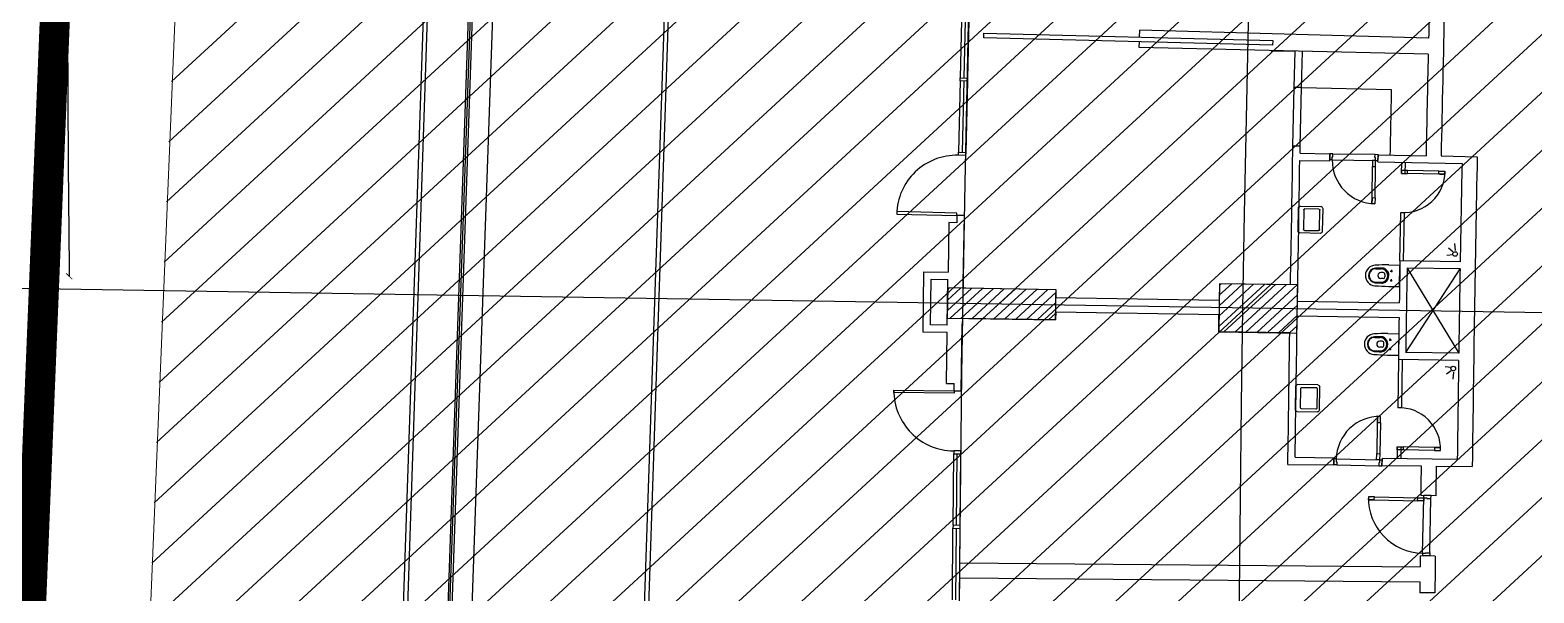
# Model space of a CAD drawing. Extents: x -678889171 to 586587, y -792238163 to 335485.
# Drawn here: x -678799404 to -678774428, y -792041371 to -792032025 of the extents above; entities that cross this region are included whole.
import ezdxf
from ezdxf.enums import TextEntityAlignment as Align

# ---------------------------------------------------------------- set-up
doc = ezdxf.new("R2010")
doc.units = 0
doc.header["$MEASUREMENT"] = 0
doc.layers.get('0').update_dxf_attribs({"color": 8})
for name, color, linetype in [('A-FLOR-PATT', 252, 'Continuous'), ('A-SITE-PATT', 252, 'Continuous'), ('A-WALL', 252, 'Continuous')]:
    doc.layers.add(name, color=color, linetype=linetype)
for name, color, linetype, lineweight in [('BASEMENT3 LAYOUT$0$A-TABL-TEXT', 252, 'Continuous', 30), ('BASEMENT3 LAYOUT$0$HATCH6', 252, 'Continuous', 15), ('BASEMENT3 LAYOUT$0$HATCH7', 252, 'Continuous', 15)]:
    doc.layers.add(name, color=color, linetype=linetype, lineweight=lineweight)
doc.styles.add('Ground floor Towers$0$$Bas01-Rname$0$EN-SC', font='swissc.ttf')
doc.styles.add('Ground floor Towers$0$$Bas01-Rname$0$EN-SCL', font='swisscl.ttf')
doc.styles.add('Ground floor Towers$0$04-Ground Floor$0$V2-lower ground$0$LEVEL  FOR LICENSE LOWER GR$0$$LG- LEVEL$0$AR-SR', font='sarb.shx')

# ---------------------------------------------------------------- blocks, each defined once
blk = doc.blocks.new('A$C61C61320')
at = {"layer": 'BASEMENT3 LAYOUT$0$HATCH7'}
h = blk.add_hatch(dxfattribs=at)
h.set_pattern_fill('JIS_WOOD', color=256, scale=1000, style=0)
h.set_pattern_definition([(45, (-95575.72641586163, -175160.5677797335), (-499.9999991609842, 499.9999991609843), [])])
edge = h.paths.add_edge_path()
edge.add_line((-93671.42387769371, -154054.9431899884), (-93352.28011348587, -174711.9075518902))
edge.add_line((-93352.28011348587, -174711.9075518902), (-49398.28305342048, -174321.9428492732))
edge.add_arc((-49194.7644366367, -173977.2776182104), 400.2673467584944, 239.4389137010584, 436.7722825904112)
edge.add_line((-49103.17453308101, -173587.6300358392), (-49353.17453308101, -169321.0603725039))
edge.add_arc((765187.6152318742, -69570.4512780355), 820625.9088071947, 178.5717505264322, 186.9818142228341, ccw=False)
edge.add_line((-55183.34322072996, -49116.28952082794), (-86992.42594180122, -47875.38068783496))
edge.add_line((-86992.42594180116, -47875.38068783496), (-86999.8191618316, -136404.81269691))
edge.add_line((-86999.81916183163, -136404.81269691), (-87007.19406194473, -152784.6622732603))
edge.add_line((-87007.19406194473, -152784.6622732603), (-93671.42387769371, -154054.9431899884))
at = {"layer": 'BASEMENT3 LAYOUT$0$A-TABL-TEXT', "const_width": 500}
blk.add_lwpolyline([(-88972.05171104963, 22775.97554144054), (13087.40149203665, 22211.71815820993), (12977.94017466274, -133203.5437077869), (15397.77637988678, -244279.008176838), (7656.957292334409, -250604.5168011433), (-62676.49176812707, -239864.7054035134), (-80695.52998699364, -235653.5139011407), (-118847.6494075342, -234162.0357504327), (-129624.8318891085, -222084.4801378573), (-129624.8318891085, -153058.7582305309), (-104567.4960696057, -152628.6520064768), (-88972.05156734609, -151257.049707202)], close=True, dxfattribs=at)
at = {"layer": 'BASEMENT3 LAYOUT$0$HATCH6'}
blk.add_line((-87007.19406194473, -152785.2838427984), (-86972.05156583316, -74732.86398215502), dxfattribs=at)
blk = doc.blocks.new('2')
at = {"layer": 'BASEMENT3 LAYOUT$0$A-TABL-TEXT', "const_width": 500}
blk.add_lwpolyline([(28948.80459054373, 254973.3362460719), (131008.25779363, 254409.0788628413), (130898.7964762561, 98993.81699684449), (133318.6326814801, -12081.64747220662), (125577.8135939278, -18407.15609651199), (55244.36453346629, -7667.34469888208), (37225.32631459972, -3456.153196509345), (-926.7931059408002, -1964.675045801327), (-11703.97558751516, 10112.88056677405), (-11703.97558751516, 79138.60247410042), (13353.36023198767, 79568.70869815454), (28948.80473424727, 80940.3109974293)], close=True, dxfattribs=at)
blk = doc.blocks.new('XR-Axis$0$_ArchTick')
at = {"const_width": 0.15}
blk.add_lwpolyline([(-0.5, -0.5), (0.5, 0.5)], dxfattribs=at)
blk = doc.blocks.new('GR')
at = {"layer": 'A-FLOR-PATT'}
for p, q in [((5518.166476646962, 84174.95330901134), (4285.73937771246, 256354.3693902435)), ((5411.207674454898, 84113.37185683055), (4287.263117527589, 256355.6587855571)), ((9437.223438388435, 80139.55793711904), (8303.774919828837, 253838.3082441636)), ((9546.729276875696, 80198.828844029), (8303.855086190513, 253837.7829043713)), ((5420.802595191664, 210516.5467058235), (6007.774562881619, 102748.400200604)), ((5478.214131996414, 201931.1180669083), (6062.894859292079, 103558.7548676541)), ((5898.517282962377, 121129.1799841613), (5632.192982000735, 165933.9594057671)), ((6298.362622544926, 121156.3879219012), (6032.209546453552, 165932.3615134888)), ((13888.59866241145, 153177.6573996895), (13909.69632642187, 151989.8447509214)), ((13948.66236412462, 153178.7242521874), (13969.75930469904, 151990.9116049253)), ((14008.57973753413, 153179.7885055994), (14029.67740154456, 151991.9758568313)), ((21655.82973984827, 152965.0407755992, -6.569494735689278e-08), (16856.66711927754, 152901.0568568346, -6.569494735689278e-08)), ((16858.42232333901, 152787.2116412861), (16856.66711927754, 152901.0568568346)), ((14271.51781984197, 152747.3281444761, -4.290073986526737e-08), (19070.36382376592, 152821.3141609798, 3.673530556630178e-08)), ((14272.74437000886, 152667.772227762, -4.291366895199941e-08), (14271.51781984197, 152747.3281444761, -4.290073986526737e-08)), ((19071.59037393281, 152741.7582442657, 3.672237647956974e-08), (14272.74437000886, 152667.772227762, -4.291366895199941e-08)), ((16861.12670721293, 152611.8011737445), (16859.6488735059, 152707.655724572)), ((21660.53787023921, 152695.8040443035, -6.574195595121096e-08), (16861.12670721293, 152611.8011737445, -6.574195595121096e-08)), ((19054.22234014064, 152650.186367744), (19449.75477265395, 152657.1092711173)), ((19070.36382376592, 152821.3141609798, 3.673530556630178e-08), (19071.59037393281, 152741.7582442657, 3.672237647956974e-08)), ((19460.254811557, 152057.2011538335, -2.3342186723652e-08), (19449.75477265395, 152657.1092711173)), ((19580.23643501376, 152059.3011616141, -2.3342186723652e-08), (19569.73639611071, 152659.2092788979)), ((13909.69632591142, 151989.8447796586), (14029.67740154456, 151991.9758568313)), ((13910.58427422299, 151939.8526935485), (13909.69632591142, 151989.8447796586)), ((14030.56536182987, 151941.9837709339), (13910.58427422299, 151939.8526935485)), ((13910.58427473387, 151939.8526647938), (13931.63504127709, 150754.679700552)), ((13970.64797644704, 151940.9195172917), (13991.6987552198, 150755.7465388765)), ((14029.67740154456, 151991.9758568313), (14030.56536182987, 151941.9837709339)), ((14030.56534985656, 151941.9837707037), (14051.61611691022, 150756.8107777248)), ((19580.23643501376, 152059.3011616141), (19460.25481155699, 152057.2011538335, -2.334218672365475e-08)), ((19477.22752462608, 151087.4839521647, -6.107349813343138e-08), (19460.254811557, 152057.2011538335, -2.334218672365312e-08)), ((19580.23643501376, 152059.3011616141), (21071.54693045285, 152085.4031891871)), ((19597.20292877766, 151089.9392930731, -6.105967226247312e-08), (19580.23643501377, 152059.3011616141, -2.334218672365086e-08)), ((19476.87221147545, 151087.47668055, -6.574195595121094e-08), (19597.20292877766, 151089.9392930731, -6.574195595121094e-08)), ((19479.3275416161, 150967.5018025384, -6.574195595121094e-08), (19477.22760583051, 151087.4793126395, -6.107367865551872e-08)), ((19599.30916507287, 150969.601810319, -6.574195595121094e-08), (19597.20326232984, 151089.9202359377, -6.106041376804566e-08)), ((19599.30294576768, 150969.9571434467, -6.574195595121094e-08), (20094.92010608924, 150980.10013148, -6.574195595121094e-08)), ((19600.12333511413, 150849.9488057685, -6.574195595121094e-08), (20098.21956048622, 150860.1425287826, -6.574195595121094e-08)), ((20144.90120345288, 150981.4748701189, -6.574195713362945e-08), (20094.92010608924, 150980.1001314799, -6.574195721245735e-08)), ((20098.21956048622, 150860.1425287826, -6.574195595121094e-08), (20094.92010608924, 150980.10013148, -6.574195595511163e-08)), ((20094.92010608924, 150980.1001314799, -6.574195721245735e-08), (20097.66958336709, 150880.1379367527, -6.574195720920686e-08)), ((20137.654461258, 150881.2377276638, -6.574195714614455e-08), (20097.66958336709, 150880.1379367527, -6.574195720920686e-08)), ((20136.27972261907, 150931.2188250275, -6.574195714776979e-08), (20146.2759420918, 150931.4937727553, -6.57419571320042e-08)), ((20137.654461258, 150881.2377276638, -6.574195714614455e-08), (20136.27972261907, 150931.2188250275, -6.574195714776979e-08)), ((20137.654461258, 150881.2377276638, -6.574195714614455e-08), (20857.38226329426, 150901.0339640644, -6.574195601102278e-08)), ((20144.90120345287, 150981.4748701189, -6.574195713362945e-08), (20844.63656654367, 151000.7212110638, -6.574195603003884e-08)), ((20146.2759420918, 150931.4937727553, -6.57419571320042e-08), (20144.90120345288, 150981.4748701189, -6.574195713362945e-08)), ((20857.38226329426, 150901.0339640644, -6.574195608702276e-08), (20807.40116593063, 150899.6592254255, -6.574195608702276e-08)), ((20807.40116593063, 150899.6592254255, -6.574195608702276e-08), (20809.79321116236, 150812.6921160127, -6.574195608702276e-08)), ((20844.63656654367, 151000.7212110638, -6.574195603003884e-08), (20894.61766390731, 151002.0959497028, -6.574195595121094e-08)), ((20846.0113051826, 150950.7401137002, -6.57419560284136e-08), (20844.63656654367, 151000.7212110638, -6.574195603003884e-08)), ((20856.00752465533, 150951.015061428, -6.574195601264801e-08), (20846.0113051826, 150950.7401137002, -6.57419560284136e-08)), ((20857.38226329425, 150901.0339640644, -6.574195601102278e-08), (20856.00752465533, 150951.015061428, -6.574195601264801e-08)), ((20857.38226329425, 150901.0339640644, -6.574195601102278e-08), (20897.36714118516, 150902.1337549755, -6.574195594796045e-08)), ((20860.13174057211, 150801.0717693371, -6.574195608702276e-08), (20857.38226329426, 150901.0339640644, -6.574195608702276e-08)), ((20894.61766390731, 151002.0959497028, -6.574195595121094e-08), (20897.36714118516, 150902.1337549755, -6.574195594796045e-08)), ((20894.77242300391, 150996.4694042339, -6.574195595121094e-08), (21692.66040726411, 151012.7984761953, -6.574195595121094e-08)), ((20898.07187740089, 150876.5118015366, -6.57419572122744e-08), (20894.77242300391, 150996.4694042339, -6.574195721617507e-08)), ((20898.07187740089, 150876.5118015366, -6.574195595121094e-08), (22295.00192834781, 150905.1004903964, -6.574195595121094e-08)), ((21298.43691198716, 150701.3908442345), (21294.30414670747, 150884.6208411093)), ((21358.42165587332, 150702.7438042906), (21354.29171657031, 150885.8485088577)), ((21942.60806959844, 151017.9137473551, -6.574195595121094e-08), (22542.48245984636, 151030.190398025, -6.574195595121094e-08)), ((13931.63504127709, 150754.679700552), (14051.61611691022, 150756.8107777248)), ((13932.52298958865, 150704.687614442), (13931.63504127709, 150754.679700552)), ((14052.50407719553, 150706.8186918274), (13932.52298958865, 150704.687614442)), ((14051.61611691022, 150756.8107777248), (14052.50407719553, 150706.8186918274)), ((20809.79321116236, 150812.6921160127, -6.574195608702276e-08), (20810.15064320848, 150799.6970306982, -6.574195608702276e-08)), ((20810.15064320848, 150799.6970306982, -6.574195608702276e-08), (20860.13174057211, 150801.0717693371, -6.574195608702276e-08)), ((20824.4479250533, 150279.8936181164, -6.574195606969766e-08), (20810.15064320848, 150799.6970306982, -6.574195608660019e-08)), ((20874.42902241694, 150281.2683567554, -6.574195599086977e-08), (20860.13174057211, 150801.0717693371, -6.574195600777229e-08)), ((21397.28401841746, 150753.6330642331), (21297.3094452739, 150751.3781308063)), ((21297.3094452739, 150751.3781308063), (21298.43691198729, 150701.3908442346)), ((21357.29693984179, 150752.6091368205), (21297.79214473408, 150751.5110342098)), ((21298.43691198729, 150701.3908442346), (21385.41479062218, 150703.3526363159)), ((21385.41479062218, 150703.3526363159), (21398.41148513084, 150703.6457776613)), ((21917.15179876385, 150765.3587180524), (21397.28401841746, 150753.6330642331)), ((21398.41148513084, 150703.6457776613), (21397.28401841746, 150753.6330642331)), ((21918.27926547723, 150715.3714314806), (21398.41148513084, 150703.6457776613)), ((21917.15179876385, 150765.3587180524), (22017.12637190738, 150767.6136514792)), ((21918.27926547723, 150715.3714314806), (21917.15179876385, 150765.3587180524)), ((22018.25383862076, 150717.6263649074), (21918.27926547723, 150715.3714314806)), ((22018.25383862076, 150717.6263649074), (21931.27595998588, 150715.6645728261)), ((21931.27595998588, 150715.6645728261), (22018.25383862076, 150717.6263649074)), ((22017.12637190738, 150767.6136514792), (22018.25383862076, 150717.6263649074)), ((20824.44792505331, 150279.8936181164, -6.574195606644719e-08), (20874.42902241695, 150281.2683567554, -6.574195606644719e-08)), ((20827.19740233117, 150179.9314233892, -6.574195606644719e-08), (20824.44792505331, 150279.8936181164, -6.574195606644719e-08)), ((20827.19740233117, 150179.9314233892, -6.574195606644719e-08), (20824.80535709943, 150266.8985328019, -6.574195606644719e-08)), ((20824.80535709943, 150266.8985328019, -6.574195606644719e-08), (20827.19740233117, 150179.9314233892, -6.574195606644719e-08)), ((20877.1784996948, 150181.3061620281, -6.574195606644719e-08), (20827.19740233117, 150179.9314233892, -6.574195606644719e-08)), ((20874.42902241695, 150281.2683567554, -6.574195606644719e-08), (20877.1784996948, 150181.3061620281, -6.574195606644719e-08)), ((21331.14554502939, 149251.2231418571), (21313.09947682721, 150051.3123790903)), ((21391.13028891553, 149252.5761019132), (21373.08422071336, 150052.6653391463)), ((13946.49506763586, 149744.7890701173), (12946.65280807962, 149727.0276255925)), ((12946.65280807962, 149727.0276255925), (12947.36326587832, 149687.0339354687)), ((12947.36326587832, 149687.0339354687), (13947.20552543453, 149704.7953799935)), ((13947.20552543453, 149704.7953799935), (13946.49506763586, 149744.7890701173)), ((14067.18708345667, 149706.2817229079), (13947.20398383267, 149704.185342768)), ((13947.20398383267, 149704.185342768), (13949.89407758927, 149584.2140294118)), ((14067.18708345667, 149706.2817229079), (14092.81810337377, 148603.3365503629)), ((13949.89407758927, 149584.2140294118), (13819.91271816386, 149581.9226984057)), ((13819.91271816386, 149581.9226984057), (13839.06140451962, 148756.2826441273)), ((22208.04841407994, 149383.6771243817), (22104.43661125062, 149369.7870069203)), ((22203.70660839377, 149435.7867643996), (22129.17766185651, 149493.4114095412)), ((22245.29335477794, 149459.4979851316), (22229.66761860708, 149576.0564447477)), ((20935.13741184934, 149103.5989025507), (21023.59871967859, 149106.1714113473)), ((21148.38407790228, 149174.3770005162), (21332.57564443873, 149178.7362691239)), ((22330.84203444728, 149275.895660112), (21331.14554502939, 149251.2231418571)), ((21340.9750904936, 148823.8356502093), (21332.57564443873, 149178.7362691239)), ((22333.65327014025, 149155.928500827), (21453.92057460787, 149134.2166900727)), ((21453.92057460787, 149134.2166900727), (22368.19476809125, 147756.3546782227)), ((21488.4620689851, 147734.6428673802, 3.542664718840158e-08), (22333.73387306614, 149155.9304901079)), ((20940.42727508246, 148880.0870515135), (21028.9112381197, 148881.7023129774)), ((21060.32942957972, 149044.3571926905), (21021.2542877886, 149043.4323998667)), ((21062.6765423928, 148945.1849634051), (21023.60140060168, 148944.2601705812)), ((21091.03084352081, 149015.0754034348), (21091.95833164856, 148975.8863773462)), ((21177.48577718926, 149075.0377489968), (21212.47597905408, 149075.8658633966)), ((21181.15314095969, 148920.0811407383), (21216.14334282451, 148920.9092551381)), ((21194.56682092178, 149092.9469071291), (21195.39493532156, 149057.9567052643)), ((21198.23418469222, 148937.9902988706), (21199.06229909199, 148903.0000970058)), ((-9155, 147680), (35600, 148785)), ((13439.55809539219, 148745.5771790119), (13839.06140451962, 148756.2826441273)), ((13464.20230060909, 147746.4076181244), (13439.55809539219, 148745.5771790119)), ((13562.47417573735, 148628.8278766877), (13841.93012820688, 148636.3164403169)), ((13581.20456364884, 147869.4269018923), (13562.47417573735, 148628.8278766877)), ((13860.66891722999, 147876.5456019598), (13841.93012820688, 148636.3164403169)), ((19650.61680616162, 148782.285801651), (18351.019241809, 148749.9566990645)), ((19530.24552504199, 148779.2914166178), (18351.01924180899, 148749.9566990645)), ((18351.019241809, 148749.9566990645), (18370.73650129911, 147950.1997174271)), ((18351.01924180899, 148749.9566990645), (18357.73329654583, 148477.6261475707)), ((18351.52100965759, 148729.604360529, 2.451565122093466e-08), (18372.40464813603, 148750.4886875922, 2.451565122093466e-08)), ((18351.52100965759, 148729.604360529, 2.451565122093466e-08), (18372.40464813603, 148750.4886875922, 2.451565122093466e-08)), ((18355.77447669394, 148557.0783581114, 2.451565122093466e-08), (18553.68792707115, 148754.9983341803, 2.451565122093466e-08)), ((18355.77447669394, 148557.0783581114, 2.451565122093466e-08), (18553.68792707115, 148754.9983341803, 2.451565122093466e-08)), ((18360.02794373027, 148384.5523556939, 2.451565122093466e-08), (18734.97120600624, 148759.5079807683, 2.451565122093466e-08)), ((18360.02794373027, 148384.5523556939, 2.451565122093466e-08), (18734.97120600624, 148759.5079807683, 2.451565122093466e-08)), ((18364.28141076659, 148212.0263532762, 2.451565122093466e-08), (18916.25448494137, 148764.0176273564, 2.451565122093466e-08)), ((18364.28141076659, 148212.0263532762, 2.451565122093466e-08), (18916.25448494137, 148764.0176273564, 2.451565122093466e-08)), ((18368.53487780289, 148039.5003508586, 2.451565122093466e-08), (19097.53776387643, 148768.5272739444, 2.451565122093466e-08)), ((18368.53487780289, 148039.5003508586, 2.451565122093466e-08), (19097.53776387643, 148768.5272739444, 2.451565122093466e-08)), ((18458.18632085645, 147952.3751402389, 2.451565122093466e-08), (19278.8210428115, 148773.0369205324, 2.451565122093466e-08)), ((18458.18632085645, 147952.3751402389, 2.451565122093466e-08), (19278.8210428115, 148773.0369205324, 2.451565122093466e-08)), ((18639.46959979148, 147956.8847868269, 2.451565122093466e-08), (19460.10432174659, 148777.5465671205, 2.451565122093466e-08)), ((18639.46959979148, 147956.8847868269, 2.451565122093466e-08), (19460.10432174659, 148777.5465671205, 2.451565122093466e-08)), ((18820.75287872652, 147961.3944334148, 2.451565122093466e-08), (19641.38760068177, 148782.0562137086, 2.451565122093466e-08)), ((18820.75287872652, 147961.3944334148, 2.451565122093466e-08), (19641.38760068177, 148782.0562137086, 2.451565122093466e-08)), ((19002.0361576615, 147965.9040800027, 2.451565122093466e-08), (19654.65372746068, 148618.543168203, 2.451565122093466e-08)), ((19002.0361576615, 147965.9040800027, 2.451565122093466e-08), (19654.65372746068, 148618.543168203, 2.451565122093466e-08)), ((19670.33406565172, 147982.5288200132), (19650.61680616162, 148782.285801651)), ((21156.78352395714, 148819.4763816016), (21340.9750904936, 148823.8356502093)), ((15643.68766694973, 148539.891816824), (13844.23560920285, 148495.4813240257)), ((13844.23560920285, 148495.4813240257), (13856.57185720242, 147995.6335302072)), ((13844.97263562973, 148465.6180273817), (13875.60922318249, 148496.2556250979)), ((13844.97263562973, 148465.6180273817), (13875.60922318249, 148496.2556250979)), ((13849.23047108841, 148293.0963935305), (14056.85602952552, 148500.7287978913)), ((13849.23047108841, 148293.0963935305), (14056.85602952552, 148500.7287978913)), ((13853.48830654711, 148120.5747596793), (14238.10283586863, 148505.2019706847)), ((13853.48830654711, 148120.5747596793), (14238.10283586863, 148505.2019706847)), ((13906.55861043266, 147996.8672037217), (14419.34964221172, 148509.6751434781)), ((13906.55861043266, 147996.8672037217), (14419.34964221172, 148509.6751434781)), ((14087.80541677569, 148001.3403765151), (14600.59644855474, 148514.1483162716)), ((14087.80541677569, 148001.3403765151), (14600.59644855474, 148514.1483162716)), ((14092.81810337377, 148603.3365503629), (14095.32703082174, 148501.6782625456)), ((15643.68766694971, 148539.891816824), (14095.32703082174, 148501.6782625457)), ((14269.05222311881, 148005.8135493087), (14781.84325489786, 148518.6214890651)), ((14269.05222311881, 148005.8135493087), (14781.84325489786, 148518.6214890651)), ((14450.29902946186, 148010.2867221021), (14963.09006124095, 148523.0946618585)), ((14450.29902946186, 148010.2867221021), (14963.09006124095, 148523.0946618585)), ((14631.54583580501, 148014.7598948955), (15144.33686758409, 148527.5678346519)), ((14631.54583580501, 148014.7598948955), (15144.33686758409, 148527.5678346519)), ((14812.79264214812, 148019.233067689), (15325.58367392718, 148532.0410074454)), ((14812.79264214812, 148019.233067689), (15325.58367392718, 148532.0410074454)), ((14994.03944849115, 148023.7062404824), (15506.8304802702, 148536.5141802388)), ((14994.03944849115, 148023.7062404824), (15506.8304802702, 148536.5141802388)), ((15175.28625483424, 148028.1794132758), (15644.73046433963, 148497.6391015075)), ((15175.28625483424, 148028.1794132758), (15644.73046433963, 148497.6391015075)), ((15656.02391494924, 148040.0440230055), (15643.68766694973, 148539.891816824)), ((15646.87557535574, 148410.7221548888), (15643.68766694971, 148539.891816824)), ((15646.87557535574, 148410.7221548888), (18357.73329654583, 148477.6261475707)), ((19183.31943659656, 147970.4137265908, 2.451565122093466e-08), (19658.90719449701, 148446.0171657855, 2.451565122093466e-08)), ((19183.31943659656, 147970.4137265908, 2.451565122093466e-08), (19658.90719449701, 148446.0171657855, 2.451565122093466e-08)), ((19656.76039793164, 148509.6861479925), (21347.87799066569, 148551.4229452299)), ((15356.53306117732, 148032.6525860693), (15648.98829979837, 148325.1174676564)), ((15356.53306117732, 148032.6525860693), (15648.98829979837, 148325.1174676564)), ((15537.77986752038, 148037.1257588627), (15653.24613525707, 148152.5958338053)), ((15537.77986752038, 148037.1257588627), (15653.24613525707, 148152.5958338053)), ((15652.79697439584, 148170.7952138422), (18363.64102647061, 148237.698869171)), ((15652.79697439584, 148170.7952138422), (15656.02391494923, 148040.0440230055)), ((18370.73004448845, 147950.4616138328), (18363.64102647061, 148237.698869171)), ((19364.60271553157, 147974.9233731787, 2.451565122093466e-08), (19663.16066153327, 148273.4911633678, 2.451565122093466e-08)), ((19364.60271553157, 147974.9233731787, 2.451565122093466e-08), (19663.16066153327, 148273.4911633678, 2.451565122093466e-08)), ((19662.6817969715, 148269.759206947), (21353.79938970212, 148311.4960041847)), ((13860.66891722999, 147876.5456019598), (13581.20456364884, 147869.4269018923)), ((13856.57185720242, 147995.6335302072), (15656.02391494924, 148040.0440230055)), ((14109.27239409797, 148001.8701817066), (14110.08724714757, 147902.6510878961)), ((15656.02391494923, 148040.0440230055), (14109.28817361861, 148001.2411751973)), ((14138.93411129524, 146799.1026318758), (14110.08724714757, 147902.6510878961)), ((19550.22305094344, 147979.5409094301), (18370.73004448845, 147950.4616138328)), ((18370.73650129911, 147950.1997174271), (19670.33406565172, 147982.5288200132)), ((19545.8859944666, 147979.4330197667, 2.451565122093466e-08), (19667.41412856962, 148100.9651609502, 2.451565122093466e-08)), ((19545.8859944666, 147979.4330197667, 2.451565122093466e-08), (19667.41412856962, 148100.9651609502, 2.451565122093466e-08)), ((20963.43100644198, 147963.1365557833), (21051.88688759449, 147965.8893496194)), ((21088.74350294655, 147904.150119119), (21049.67032710231, 147903.1456903219)), ((21120.51188767545, 147835.7439079119), (21119.50453147583, 147874.9309623239)), ((21176.532978856, 148034.3491184921), (21360.71527835415, 148039.083773445)), ((21205.83707810099, 147935.0693846022), (21240.82551954025, 147935.9688097804)), ((21223.78101140973, 147918.0248764717), (21222.8815862315, 147953.0133179109)), ((21360.71527835415, 148039.083773445), (21369.83801944766, 147684.2010102753)), ((13863.71110122389, 147756.5841694071), (13464.20230060909, 147746.4076181244)), ((13885.82826107449, 146911.0346519904), (13863.71110122389, 147756.5841694071)), ((20969.1763915996, 147739.6359500649), (21057.65687885059, 147741.4315447292)), ((21091.29273088028, 147804.9828793826), (21052.21955503604, 147803.9784505855)), ((21185.6557199495, 147679.4663553224), (21369.83801944766, 147684.2010102753)), ((21209.82024674745, 147780.120572514), (21244.80868818671, 147781.0199976922)), ((21227.76418005619, 147763.0760643836), (21226.86475487796, 147798.0645058228)), ((22371.3049278604, 147636.3948963865), (21371.60843844251, 147611.7223781316)), ((21371.60843844246, 147611.7223781317), (21393.06336851061, 146811.7172943418)), ((21431.58687312895, 147613.3309093122), (21453.04180319711, 146813.3258255223)), ((22368.34422834053, 147756.3583669029), (21488.4620689851, 147734.6428673802)), ((22254.19047679672, 147514.5685910787), (22150.01950190586, 147523.3292439608)), ((22252.42521977808, 147462.3081880275), (22180.83044669258, 147401.0762350415)), ((22295.13129754867, 147440.6778763128), (22285.27597047889, 147323.4903741324)), ((13885.82826107449, 146911.0346519904), (14015.76386071299, 146915.1783338088)), ((14018.99522192148, 146795.2203789347), (14015.76386071299, 146915.1783338088)), ((13019.48917422065, 146763.7931054998), (14018.99522192148, 146795.2203789347)), ((13020.74626512765, 146723.812863849), (13019.48917422065, 146763.7931054998)), ((14020.25231282851, 146755.240137284), (13020.74626512765, 146723.812863849)), ((14018.99522192148, 146795.2203789347), (14138.93411129524, 146799.1026318758)), ((14018.99522192148, 146795.2203789347), (14020.25231282851, 146755.240137284)), ((21111.79439201972, 146656.5056058054, -6.574195606644719e-08), (21061.8063435789, 146655.4124392692, -6.574195606644719e-08)), ((21061.8063435789, 146655.4124392692, -6.574195606644719e-08), (21063.70845335184, 146568.4332349822, -6.574195606644719e-08)), ((21063.70845335184, 146568.4332349822, -6.574195606644719e-08), (21061.8063435789, 146655.4124392692, -6.574195606644719e-08)), ((21061.8063435789, 146655.4124392692, -6.574195606644719e-08), (21063.99267665125, 146555.4363423876, -6.574195606644719e-08)), ((21113.98072509207, 146556.5295089237, -6.574195606644719e-08), (21111.79439201972, 146656.5056058054, -6.574195606644719e-08)), ((21063.99267665125, 146555.4363423876, -6.574195606644719e-08), (21113.98072509207, 146556.5295089237, -6.574195606644719e-08)), ((21063.99267665124, 146555.4363423876, -6.574195606969766e-08), (21075.36160862747, 146035.560638603, -6.574195608660019e-08)), ((21113.98072509206, 146556.5295089237, -6.574195599086977e-08), (21125.34965706829, 146036.6538051392, -6.574195600777229e-08)), ((21410.49565900967, 146161.7072044971), (21497.46438930505, 146164.0395747088)), ((21411.83610166004, 146111.7251755917), (21410.49565900967, 146161.7072044971)), ((21410.49565900951, 146161.7072044971), (21415.62713451888, 145970.3662641252)), ((21511.80015947082, 146114.4060608924), (21411.83610166004, 146111.7251755917)), ((21471.81126606686, 146113.4556479869), (21412.32477102189, 146111.6162520484)), ((21470.474093696, 146163.3157356776), (21475.60220940804, 145972.1000744351)), ((21497.46438930505, 146164.0395747088), (21510.45971682045, 146164.3880897979)), ((22030.27281743649, 146178.3286933617), (21510.45971682045, 146164.3880897979)), ((21510.45971682045, 146164.3880897979), (21511.80015947082, 146114.4060608924)), ((22031.61326008686, 146128.3466644563), (21511.80015947082, 146114.4060608924)), ((22130.23687524725, 146181.0095786624), (22030.27281743649, 146178.3286933617)), ((22030.27281743649, 146178.3286933617), (22031.61326008686, 146128.3466644563)), ((22031.61326008686, 146128.3466644563), (22131.57731789762, 146131.027549757)), ((22130.23687524725, 146181.0095786624), (22043.26814495187, 146178.6772084508)), ((22043.26814495187, 146178.6772084508), (22130.23687524725, 146181.0095786624)), ((22131.57731789762, 146131.027549757), (22130.23687524725, 146181.0095786624)), ((19721.79279921528, 145921.3994651803, -6.574195595121094e-08), (20367.28032228836, 145940.0597657216, -6.574195595121094e-08)), ((20367.28032228836, 145940.0597657216, -6.574195595121094e-08), (20369.90398691248, 145820.085480026, -6.574195595511163e-08)), ((20407.70809259278, 145920.9361101366, -6.574195714614455e-08), (20367.71765384012, 145920.0615769077, -6.574195720920686e-08)), ((20369.90398691248, 145820.0854800261, -6.574195721245735e-08), (20367.71765384012, 145920.0615769077, -6.574195720920686e-08)), ((20407.70809259278, 145920.9361101366, -6.574195714614455e-08), (21127.53599014064, 145936.6777082575, -6.574195601102278e-08)), ((20407.70809259278, 145920.9361101366, -6.574195714614455e-08), (20408.80125912896, 145870.9480616958, -6.574195714776979e-08)), ((20408.80125912896, 145870.9480616958, -6.574195714776979e-08), (20418.79886881712, 145871.166695003, -6.57419571320042e-08)), ((20418.79886881712, 145871.166695003, -6.57419571320042e-08), (20419.89203535331, 145821.1786465622, -6.574195713362945e-08)), ((21075.36160862747, 146035.560638603, -6.574195608702276e-08), (21125.34965706829, 146036.6538051392, -6.574195608702276e-08)), ((21075.64583192687, 146022.5637460084, -6.574195608702276e-08), (21075.36160862747, 146035.560638603, -6.574195608702276e-08)), ((21077.54794169982, 145935.5845417214, -6.574195608702276e-08), (21075.64583192687, 146022.5637460084, -6.574195608702276e-08)), ((21127.53599014064, 145936.6777082575, -6.574195608702276e-08), (21077.54794169982, 145935.5845417214, -6.574195608702276e-08)), ((21128.62915667682, 145886.6896598167, -6.574195601264801e-08), (21118.63154698865, 145886.4710265095, -6.57419560284136e-08)), ((21118.63154698865, 145886.4710265095, -6.57419560284136e-08), (21119.72471352482, 145836.4829780687, -6.574195603003884e-08)), ((21125.34965706829, 146036.6538051392, -6.574195608702276e-08), (21127.53599014064, 145936.6777082575, -6.574195608702276e-08)), ((21127.53599014064, 145936.6777082575, -6.574195601102278e-08), (21167.5264288933, 145937.5522414865, -6.574195594796045e-08)), ((21127.53599014064, 145936.6777082575, -6.574195601102278e-08), (21128.62915667682, 145886.6896598167, -6.574195601264801e-08)), ((21166.96603579369, 145963.1777582761, -6.574195595121094e-08), (22416.11006887468, 145999.2890729698, -6.574195595121094e-08)), ((21166.96603579369, 145963.1777582761, -6.57419572122744e-08), (21169.58970041781, 145843.2034725807, -6.574195721617507e-08)), ((21169.71276196566, 145837.5761446049, -6.574195595121094e-08), (21167.5264288933, 145937.5522414865, -6.574195594796045e-08)), ((21169.58970041781, 145843.2034725807, -6.574195595121094e-08), (21819.81644290956, 145862.0007784945, -6.574195595121094e-08)), ((22069.712043157, 145869.2249723601, -6.574195595121094e-08), (22669.46148375062, 145886.5630376377, -6.574195595121094e-08)), ((14173.4408642307, 145799.5873913167), (14053.50013662009, 145795.8158220956)), ((14053.50013662009, 145795.8158220956), (14055.07162273538, 145745.8405526392)), ((14055.07162273538, 145745.8405526392), (14175.01233837627, 145749.612121484)), ((14092.32718857617, 144561.0662649559), (14055.07162273538, 145745.8405526392)), ((14152.37068638955, 144562.95433489), (14115.11513206652, 145747.728637331)), ((14175.01233837627, 145749.612121484), (14173.4408642307, 145799.5873913167)), ((14212.26790512039, 144564.8378050732), (14175.01233837627, 145749.612121484)), ((19606.94459836963, 145798.0292032088, -6.574195595121094e-08), (20369.90398691248, 145820.085480026, -6.574195595121094e-08)), ((20419.89203535331, 145821.1786465622, -6.574195713362945e-08), (20369.90398691248, 145820.0854800261, -6.574195721245735e-08)), ((20419.8920353533, 145821.1786465622, -6.574195713362945e-08), (21119.72471352482, 145836.4829780687, -6.574195603003884e-08)), ((21119.72471352482, 145836.4829780687, -6.574195603003884e-08), (21169.71276196566, 145837.5761446049, -6.574195595121094e-08)), ((22084.11391872067, 145377.8923542549), (21833.31268163091, 145368.6506598208)), ((22083.9994834402, 145377.8881374658), (21833.31268163091, 145368.6506598208)), ((22004.01567415772, 145376.278711272), (21884.03996023423, 145373.8645719812)), ((21884.84467333116, 145333.87266734), (21884.03996023423, 145373.8645719812)), ((22005.02156552889, 145326.2888304705), (22004.01567415772, 145376.278711272)), ((21065.01062818662, 145317.3760488528), (20965.03086658363, 145315.3642661105)), ((20965.03086658363, 145315.3642661105), (20966.0367579548, 145265.374385309)), ((20966.0367579548, 145265.374385309), (21066.01651955779, 145267.3861680513)), ((20966.0367579548, 145265.374385309), (21053.0191505494, 145267.1246362948)), ((21053.0191505494, 145267.1246362948), (20966.0367579548, 145265.374385309)), ((21065.01062818662, 145317.3760488528), (21784.86491172817, 145331.8608845976)), ((21066.01651955779, 145267.3861680513), (21065.01062818662, 145317.3760488528)), ((21066.01651955779, 145267.3861680513), (21785.87080309934, 145281.8710037962)), ((21784.86491172817, 145331.8608845976), (21884.84467333116, 145333.87266734)), ((21785.87080309934, 145281.8710037962), (21784.86491172817, 145331.8608845976)), ((21798.86817210773, 145282.1325355527), (21785.87080309934, 145281.8710037962)), ((21885.85056470233, 145283.8827865385), (21798.86817210773, 145282.1325355527)), ((21884.84467333116, 145333.87266734), (21934.83455413266, 145334.8785587111)), ((21884.84467333116, 145333.87266734), (21885.85056470233, 145283.8827865385)), ((21903.35307456069, 144414.0588605925), (21884.84467333116, 145333.87266734)), ((21934.83455413266, 145334.8785587111), (21935.03573240689, 145324.8805825509)), ((21935.03573240689, 145324.8805825509), (22005.02156552889, 145326.2888304705)), ((22023.32878848425, 144416.4729998833), (22004.82038725472, 145336.2868066308)), ((14212.26791709053, 144564.837805432), (14092.32718947992, 144561.0662362109)), ((14092.32718947992, 144561.0662362109), (14093.8986755952, 144511.0909667546)), ((14093.8986755952, 144511.0909667546), (14213.8393912361, 144514.8625355993)), ((14131.23720625443, 143323.6779106372), (14093.89867469189, 144511.0909954821)), ((14191.28070406781, 143325.5659805713), (14153.94145001855, 144512.979028337)), ((14213.8393912361, 144514.8625355993), (14212.26791709053, 144564.837805432)), ((14251.17792279864, 143327.4494507544), (14213.8393912361, 144514.8625355993)), ((22114.75874686212, 144374.397215838), (21864.67743120813, 144369.3651046692)), ((22114.64259339423, 144374.3948786096), (21864.67743120813, 144369.3651046692)), ((21903.35307456069, 144414.0588605925), (21953.34295536219, 144415.0647519636)), ((21903.35307456069, 144414.0588605925), (21904.15778765763, 144374.0669559513)), ((22024.13350158112, 144376.4810952421), (21904.15778765763, 144374.0669559513)), ((21953.14177708795, 144425.0627281239), (22023.12761020995, 144426.4709760436)), ((21953.34295536219, 144415.0647519636), (21953.14177708795, 144425.0627281239)), ((22023.12761020995, 144426.4709760436), (22024.13350158112, 144376.4810952421)), ((14231.35159943911, 143944.2015276766), (21870.52081558073, 144187.58404311)), ((14239.31251377629, 143694.3283121393), (21878.48172991805, 143937.7108275727)), ((22134.1159329658, 143766.8234960854), (21884.22147236027, 143755.9264716879)), ((22133.99986628513, 143766.8184348229), (21884.22147236027, 143755.9264716879))]:
    blk.add_line(p, q, dxfattribs=at)
at = {"layer": 'A-FLOR-PATT', "extrusion": (-4.071902634453868e-17, -8.829870414036751e-19, -1)}
for p, q in [((19618.4531276811, 149678.2820689591, -6.574195708727196e-08), (19610.56477196631, 150058.1841801667, -6.574195710151443e-08)), ((19643.38951509801, 150092.4009860718, -6.574195846831901e-08), (19978.59726028127, 150099.3612999378, -6.574197212379787e-08)), ((19700.53353017068, 150032.1062850992, -6.574196074192822e-08), (19707.26183357451, 149708.0721314218, -6.574196072978022e-08)), ((19951.59132336482, 150054.0869077578, -6.574197098416572e-08), (19716.9459017365, 150049.2146880515, -6.574196142533051e-08)), ((19975.42802972114, 149713.6403825146, -6.574197165416333e-08), (19968.69972631731, 150037.674536192, -6.574197166631132e-08)), ((20012.8140661862, 150066.5365568059, -6.574197348808908e-08), (20020.70242190099, 149686.6344455983, -6.57419734738466e-08)), ((19987.87767876929, 149652.4176396932, -6.574197210704203e-08), (19652.66993358603, 149645.4573258272, -6.574195845156315e-08)), ((19724.37023652694, 149691.6597598559, -6.574196141192583e-08), (19959.0156581552, 149696.5319795622, -6.574197097076104e-08))]:
    blk.add_line(p, q, dxfattribs=at)
at = {"layer": 'A-FLOR-PATT', "extrusion": (-4.071299511375957e-17, -1.127298287724495e-18, -1)}
for p, q in [((20049.98471246415, 147136.6049592525, -6.574197210704203e-08), (19714.84184620791, 147127.0165497119, -6.574195845156315e-08)), ((19682.28640053637, 147092.5434221321, -6.574195708727196e-08), (19693.15326468227, 146712.7148403752, -6.574195710151443e-08)), ((19781.72566155554, 146743.2003217739, -6.574196074192822e-08), (19772.45686566638, 147067.1717591551, -6.574196072978022e-08)), ((19788.73458850221, 147084.4083229449, -6.574196141192583e-08), (20023.33459488157, 147091.1202096232, -6.574197097076104e-08)), ((20040.5711586714, 147074.8424867876, -6.574197165416333e-08), (20049.83995456062, 146750.8710494064, -6.574197166631132e-08)), ((20095.32470418978, 146724.2209318238, -6.574197348808908e-08), (20084.45784004388, 147104.0495135807, -6.57419734738466e-08)), ((19727.62639226194, 146680.1593947035, -6.574195846831901e-08), (20062.76925851818, 146689.747804244, -6.574197212379787e-08)), ((20033.56223172479, 146733.6344856166, -6.574197098416572e-08), (19798.96222534543, 146726.9225989382, -6.574196142533051e-08))]:
    blk.add_line(p, q, dxfattribs=at)
at = {"layer": 'A-FLOR-PATT'}
for centre, radius in [((22241.30388073701, 149401.540759924), 38.24641586430789), ((21194.98087812167, 149075.4518061967), 7.5), ((21198.6482418921, 148920.4951979382), 7.5), ((21223.33129882062, 147935.5190971913), 7.5), ((21227.31446746708, 147780.5702851031), 7.5), ((22288.28688439489, 147498.3676489374), 38.2464158643079)]:
    blk.add_circle(centre, radius, dxfattribs=at)
for centre, radius, start, end in [((632160.654919429, 163506.251165366), 618245.8226879981, 171.0764646735087, 189.9103746877842), ((632160.654919429, 163506.251165366), 613595.8226879981, 171.0737824436527, 189.9862451256833), ((630009.5721492085, 180111.5321192507), 631563.7567421126, 182.0820446157724, 182.9055330202101), ((632160.654919432, 163506.2511652597), 610595.8226879981, 180.9369554167445, 180.9891926030767), ((632160.654919432, 163506.2511652597), 610345.8226879981, 180.9372386588601, 181.1724155990627), ((632160.654919432, 163506.2511652597), 610595.8226879981, 181.0144605239663, 181.1724155990641), ((632160.654919432, 163506.2511652597), 611195.8226879981, 181.0706952664735, 181.1724155990641), ((-750832.3402182743, 131941.9401061408), 770546.5835917299, 1.252076725686533, 1.414833575576562), ((20857.38226329426, 150901.0339640644, -6.574195601102278e-08), 719.9999999997038, 181.5755329884681, 271.5755329886879), ((632162.5764687312, 163506.2921065774), 609997.7446730033, 181.1836870934595, 181.3367518767778), ((632160.6549194207, 163506.251165898), 609745.8226879978, 181.1724155991192, 181.4137733480493), ((13947.2055189576, 149704.7953798784), 999.9999999999949, 91.01770934833252, 181.0177093485539), ((-534278.198930931, 136270.0002912142), 554070.1857841981, 1.266312312047879, 1.507870257343404), ((21330.66649417731, 150738.4344867905, -3.542665270695287e-08), 687.0797532929839, 268.5749574881959, 2.433991006004487), ((20938.38692623383, 148991.8572857148), 171.5000000000102, 94.56392561031895, 268.1476108550495), ((20938.38692623386, 148991.8572857148), 120.5, 94.56392561324094, 268.1476108520897), ((21243.02572358948, 145175.4967873931), 4000.000000000589, 91.3557682326631, 94.56392561029762), ((21243.02572359095, 145175.4967873938), 3949, 92.98009026999205, 94.56392561324094), ((21026.86215094919, 148993.9512321257), 112.2676204798005, 271.0458096947295, 91.6657267707716), ((21042.92029723703, 149019.2916334208), 100, 57.63767133853888, 92.98009026999205), ((632160.6549194291, 163506.251165366), 610995.8226915476, 181.3368783012122, 181.4025204189303), ((632160.6549194291, 163506.251165366), 610875.8226915476, 181.3481183457633, 181.4137733495244), ((444656.0385052892, 158937.6160164028), 422435.5694796634, 181.3268281198359, 181.4217705483017), ((20938.38692623386, 148991.8572857148), 111.7888557810301, 91.6657267707716, 271.0458096947295), ((21062.14187826847, 152818.3565947239), 3949, 268.1476108520897, 269.7314461887762), ((21022.42784419514, 148993.846285224), 49.59999999999997, 91.35576823264967, 271.3557682326497), ((21044.10111100085, 148969.398874676), 100, 269.7314461887762, 305.0738651271319), ((21061.03924192239, 149014.3655910921), 30, 1.355768232441303, 91.35576823264967), ((21061.96673005014, 148975.1765650036), 30, 271.3557682326497, 1.355768232441303), ((21026.86215094919, 148993.9512321257), 130, 305.0738651271319, 57.63767133853888), ((21062.14187826808, 152818.3565947245), 4000.000000000604, 268.1476108550552, 271.3557682326897), ((632160.6549194291, 163506.251165366), 610875.8226915476, 181.4137733495246, 181.4794283532858), ((632160.6549189861, 163506.2511834914), 609995.8226879978, 181.4137733522199, 181.4795230710934), ((632160.6549189861, 163506.2511834914), 609745.8226879978, 181.4137733522199, 181.655893783558), ((-534201.2610082065, 133153.4225073356), 554070.1857841982, 1.320439125828768, 1.561997071812439), ((632160.6549194291, 163506.251165366), 610995.8226915476, 181.4250262801191, 181.4906683978372), ((-750705.1738045465, 126790.7220162667), 770546.58359173, 1.413475807425883, 1.576228244854631), ((20966.90825137098, 147851.4017937594), 171.5000000000016, 94.68069852937491, 268.2643837741065), ((20966.908251371, 147851.4017937594), 120.5, 94.68069853255086, 268.2643837711336), ((20966.908251371, 147851.4017937594), 111.7888557810301, 91.782499689693, 271.1625826137796), ((21279.32442779639, 144035.6700968613), 4000.000000000646, 91.47254115173283, 94.68069852936732), ((21279.32442779692, 144035.670096862), 3949, 93.0968631957211, 94.68069853255086), ((21050.94494106918, 147853.5620704537), 49.59999999999997, 91.47254115171705, 271.4725411517171), ((21055.37902472457, 147853.6760545672), 112.2676204798005, 271.1625826137796, 91.782499689693), ((21071.38549213733, 147879.049130868), 100, 57.75444425736824, 93.0968631957211), ((21089.51443881361, 147874.1600264568), 30, 1.472541151706323, 91.47254115171705), ((21055.37902472457, 147853.6760545672), 130, 305.1906380453713, 57.75444425736824), ((21082.86427100731, 151678.1453769532), 4000.000000000634, 268.264383774124, 271.4725411517585), ((21082.86427100858, 151678.1453769525), 3949, 268.2643837711336, 269.8482191144504), ((21072.66798840871, 147829.1588823255), 100, 269.8482191144504, 305.1906380453713), ((21090.52179501322, 147834.9729720448), 30, 271.4725411517171, 1.472541151706323), ((585956.5235901505, 162209.4065523896), 563773.5055679946, 181.4812064315157, 181.6476463137898), ((14018.99521544673, 146795.2203787311), 999.9999999999951, 181.800946627198, 271.8009466272111), ((21127.53599014064, 145936.6777082575, -6.574195601102278e-08), 719.9999999997044, 91.2527763956696, 181.2527763964986), ((21444.51383597811, 146126.2989984186, -3.542665270695287e-08), 687.0797532929838, 0.394318377886164, 94.2533518958048), ((632160.654918975, 163506.251183852), 610595.8226879981, 181.655893780874, 181.7022042625258), ((632160.654918975, 163506.251183852), 610345.8226879981, 181.655893780874, 181.7020370925885), ((631560.8497725062, 163486.9258585348), 609995.822687998, 181.6969903309777, 181.7020634711592), ((631560.8497725062, 163486.9258585348), 609995.8226879978, 181.6969903309777, 181.7020634711592), ((21884.84467333116, 145333.87266734), 919.9999999997044, 181.1527443713757, 271.1527443709505), ((632160.654918975, 163506.251183852), 610595.8226879981, 181.7960199123431, 181.8130861767056), ((632160.654918966, 163506.2511841295), 610345.8226879981, 181.796283411986, 181.8533479046665), ((632160.654918966, 163506.2511841295), 610595.8226879981, 181.836545139384, 181.8536114029327)]:
    blk.add_arc(centre, radius, start, end, dxfattribs=at)
at = {"layer": 'A-FLOR-PATT', "extrusion": (-4.071902634453868e-17, -8.829870414036751e-19, -1)}
for centre, radius, start, end in [((-19644.08554648462, 150058.8802115533, 6.574102607897876e-08), 33.52800000000002, 358.8104710688392, 88.8104710721043), ((-19717.29391742981, 150032.4543007924, 6.574102607897875e-08), 16.76400000000001, 358.8104710688392, 88.8104710721043), ((-19951.93933905812, 150037.3265204987, 6.574102607897876e-08), 16.76400000000001, 88.8104710721043, 178.8104710688392), ((-19979.29329166788, 150065.8405254193, 6.574102607897876e-08), 33.52800000000002, 88.8104710721043, 178.8104710688392), ((-19651.97390219942, 149678.9781003457, 6.574102607897876e-08), 33.52800000000002, 268.8104710721043, 358.8104710688392), ((-19724.02222083363, 149708.420147115, 6.574102607897876e-08), 16.76400000000001, 268.8104710721043, 358.8104710688392), ((-19958.66764246195, 149713.2923668213, 6.574102607897876e-08), 16.76400000000001, 178.8104710688392, 268.8104710721043), ((-19987.18164738268, 149685.9384142117, 6.574102607897876e-08), 33.52800000000002, 178.8104710688392, 268.8104710721043)]:
    blk.add_arc(centre, radius, start, end, dxfattribs=at)
at = {"layer": 'A-FLOR-PATT', "extrusion": (-4.071299511375957e-17, -1.127298287724495e-18, -1)}
for centre, radius, start, end in [((-19715.80068716197, 147093.5022630861, 6.574098994526957e-08), 33.52800000000001, 358.3612195409214, 88.36121954092144), ((-20050.94355341821, 147103.0906726267, 6.574098994526957e-08), 33.52800000000001, 88.36121954092144, 178.3612195409215), ((-19789.21400897921, 147067.6511796322, 6.574098994526956e-08), 16.76400000000001, 358.3612195409214, 88.36121954092144), ((-20023.81401535857, 147074.3630663105, 6.574098994526956e-08), 16.76400000000001, 88.36121954092144, 178.3612195409215), ((-19726.66755130794, 146713.6736813292, 6.574098994526957e-08), 33.52800000000001, 268.3612195409215, 358.3612195409214), ((-19798.48280486837, 146743.6797422509, 6.574098994526956e-08), 16.76400000000001, 268.3612195409215, 358.3612195409214), ((-20033.08281124779, 146750.3916289293, 6.574098994526957e-08), 16.76400000000001, 178.3612195409215, 268.3612195409215), ((-20061.81041756412, 146723.2620908698, 6.574098994526957e-08), 33.52800000000001, 178.3612195409215, 268.3612195409215)]:
    blk.add_arc(centre, radius, start, end, dxfattribs=at)
at = {"layer": 'A-FLOR-PATT', "xscale": 99.99999999999999, "yscale": 99.99999999999999, "zscale": 99.99999999999999, "rotation": 272.9055330202102}
blk.add_blockref('XR-Axis$0$_ArchTick', (-742.288413451588, 148097.9533291001), dxfattribs=at)
at = {"layer": 'A-FLOR-PATT', "style": 'Ground floor Towers$0$04-Ground Floor$0$V2-lower ground$0$LEVEL  FOR LICENSE LOWER GR$0$$LG- LEVEL$0$AR-SR', "flags": 12}
for tag, p in [('L', (30296.07288644527, 72859.53473235783)), ('P', (30237.50458115668, 72203.99769414036))]:
    blk.add_attdef(tag, text='', height=500, dxfattribs=at).set_placement(p, align=Align.RIGHT)
at = {"layer": 'A-FLOR-PATT'}
for tag, p, height, style in [('N', (85492.25876324323, 56633.4995742733), 250, 'Ground floor Towers$0$$Bas01-Rname$0$EN-SC'), ('N', (89389.48149106537, 56633.4995742733), 250, 'Ground floor Towers$0$$Bas01-Rname$0$EN-SC'), ('N', (94597.61363499537, 56633.4995742733), 250, 'Ground floor Towers$0$$Bas01-Rname$0$EN-SC'), ('AN', (85922.66280553787, 56313.08159666645), 200, 'Ground floor Towers$0$$Bas01-Rname$0$EN-SCL'), ('AN', (89819.88553336001, 56313.08159666645), 200, 'Ground floor Towers$0$$Bas01-Rname$0$EN-SCL'), ('AN', (95028.01767729002, 56313.08159666645), 200, 'Ground floor Towers$0$$Bas01-Rname$0$EN-SCL'), ('SN', (85299.47460008037, 56025.08594095582), 200, 'Ground floor Towers$0$$Bas01-Rname$0$EN-SCL'), ('F', (85927.04975899268, 56008.67972904726), 200, 'Ground floor Towers$0$$Bas01-Rname$0$EN-SCL'), ('SN', (89196.69732790251, 56025.08594095582), 200, 'Ground floor Towers$0$$Bas01-Rname$0$EN-SCL'), ('F', (89824.27248681482, 56008.67972904726), 200, 'Ground floor Towers$0$$Bas01-Rname$0$EN-SCL'), ('SN', (94404.82947183252, 56025.08594095582), 200, 'Ground floor Towers$0$$Bas01-Rname$0$EN-SCL'), ('F', (95032.40463074483, 56008.67972904726), 200, 'Ground floor Towers$0$$Bas01-Rname$0$EN-SCL')]:
    blk.add_attdef(tag, p, '', height=height, dxfattribs=dict(at, style=style))
at = {"layer": 'A-FLOR-PATT', "style": 'Ground floor Towers$0$$Bas01-Rname$0$EN-SCL', "width": 0.8}
for p in [(85305.16036184286, 56295.1433535593), (89202.383089665, 56295.1433535593), (94410.51523359501, 56295.1433535593)]:
    blk.add_attdef('FN', p, '', height=250, dxfattribs=at)

msp = doc.modelspace()

# ---------------------------------------------------------------- block references
at = {"layer": 'A-SITE-PATT', "rotation": 357.6731745000001}
for name, p in [('2', (-678833487.1858103, -792167746.3685482, -212772)), ('A$C61C61320', (-678706236.4347705, -791940527.995869, -212772))]:
    msp.add_blockref(name, p, dxfattribs=at)

# ---------------------------------------------------------------- next in the draw order: block references
at = {"layer": 'A-WALL', "rotation": 357.6731745000001}
msp.add_blockref('GR', (-678804025.0995113, -792184118.4910543, -212772), dxfattribs=at)

doc.saveas('drawing.dxf')
